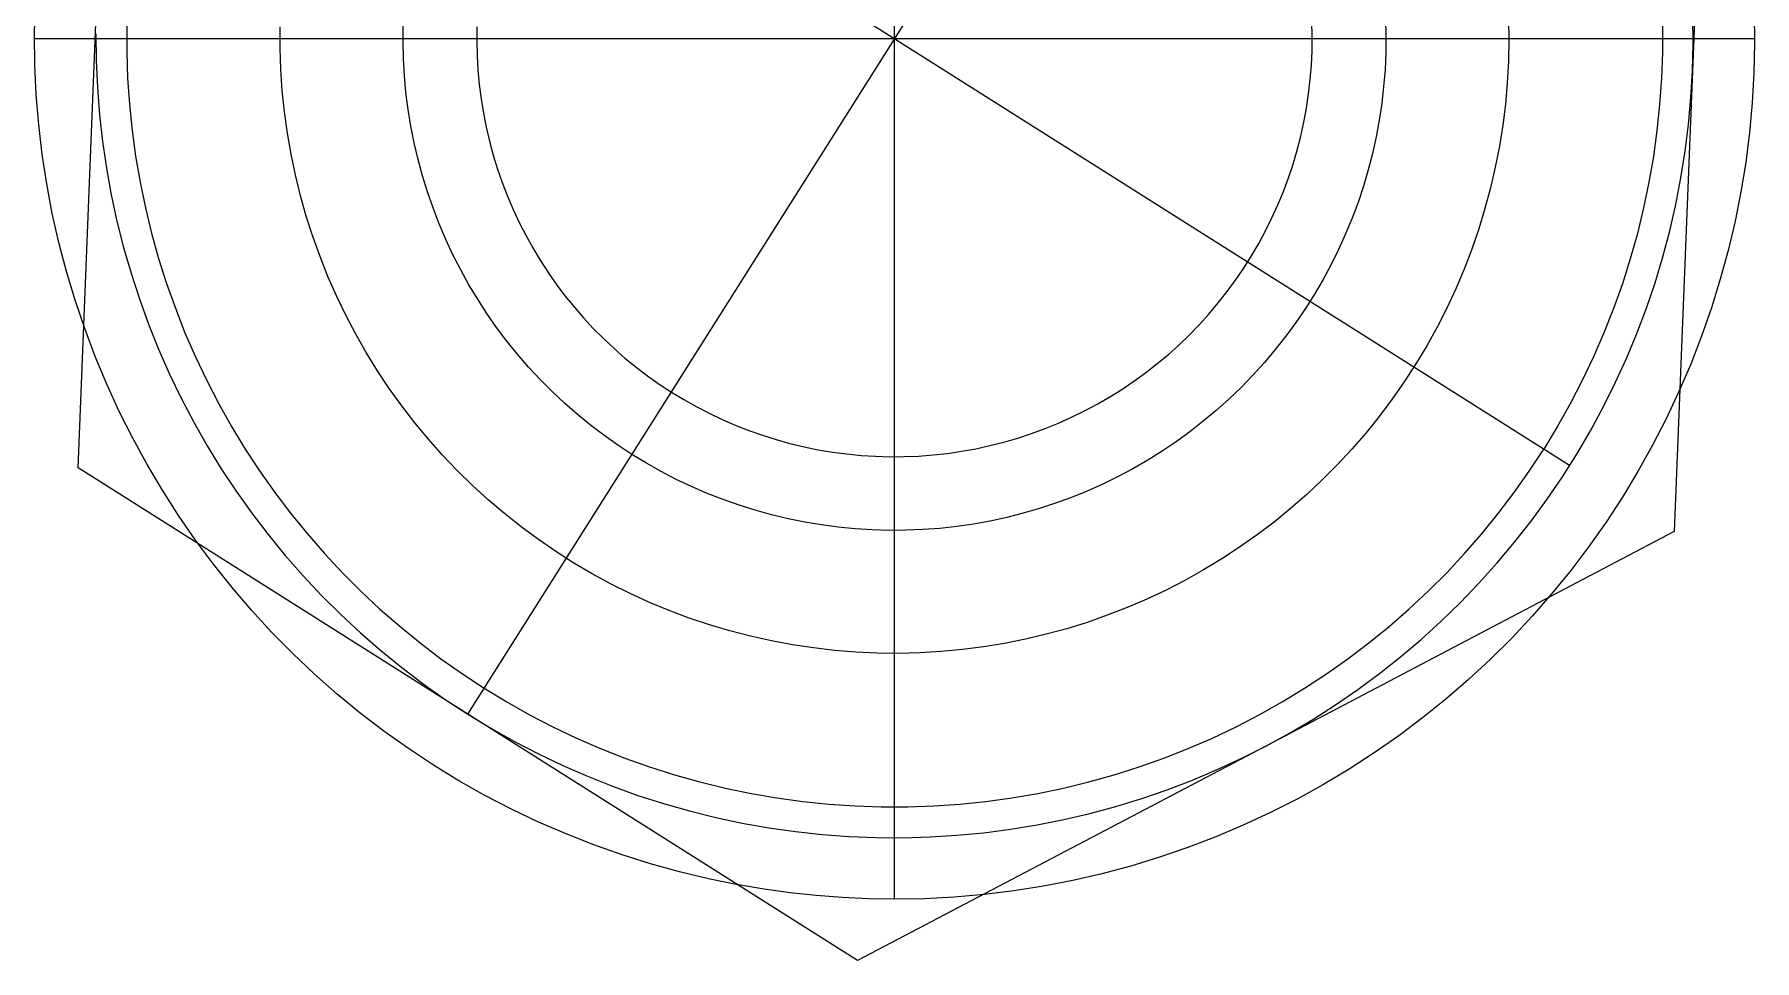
# Model space of a CAD drawing. Header units: inches. Extents: x -6 to 165, y -5 to 126.
# Drawn here: x 74.659 to 75.211, y 48.392 to 48.689 of the extents above; entities that cross this region are included whole.
import ezdxf

# ---------------------------------------------------------------- set-up
doc = ezdxf.new("R2010")
doc.units = ezdxf.units.IN
doc.layers.add('ZANO_R', color=7, linetype='Continuous', lineweight=0)

msp = doc.modelspace()

# ---------------------------------------------------------------- linework, layer by layer
at = {"layer": 'ZANO_R'}
for p, q in [((74.93503, 48.41215), (74.93503, 48.96351)), ((74.79828, 48.47142), (75.07177, 48.90424)), ((75.15143, 48.55108), (74.71862, 48.82457)), ((75.19671, 48.82529), (75.19081, 48.67761)), ((74.65935, 48.68907), (74.65956, 48.69866)), ((74.67334, 48.55037), (74.67924, 48.69805)), ((74.68892, 48.69206), (74.68892, 48.68365)), ((74.73813, 48.68484), (74.73815, 48.69168)), ((74.7775, 48.68687), (74.77756, 48.69231)), ((74.80118, 48.69164), (74.80113, 48.68701)), ((75.06893, 48.68865), (75.06882, 48.69327)), ((75.09243, 48.69423), (75.09256, 48.68879)), ((75.13184, 48.69423), (75.13194, 48.6874)), ((75.18114, 48.69201), (75.18114, 48.6836)), ((75.19101, 48.68625), (75.19092, 48.6949)), ((75.21059, 48.69607), (75.21071, 48.68648)), ((75.21071, 48.68783), (74.65934, 48.68783)), ((74.65947, 48.67947), (74.65935, 48.68907)), ((74.67904, 48.6894), (74.67913, 48.68076)), ((74.77762, 48.68143), (74.7775, 48.68687)), ((74.80113, 48.68701), (74.80123, 48.68239)), ((75.06888, 48.68402), (75.06893, 48.68865)), ((75.09256, 48.68879), (75.0925, 48.68335)), ((75.13194, 48.6874), (75.13181, 48.68056)), ((75.19081, 48.67761), (75.19101, 48.68625)), ((75.21071, 48.68648), (75.21049, 48.67689)), ((74.67913, 48.68076), (74.67952, 48.67212)), ((74.68892, 48.68365), (74.6892, 48.67525)), ((74.73835, 48.67801), (74.73813, 48.68484)), ((74.77794, 48.676), (74.77762, 48.68143)), ((74.80123, 48.68239), (74.8015, 48.67778)), ((75.06866, 48.67941), (75.06888, 48.68402)), ((75.0925, 48.68335), (75.09225, 48.67792)), ((75.13181, 48.68056), (75.13144, 48.67374)), ((75.18114, 48.6836), (75.18085, 48.6752)), ((74.65993, 48.66989), (74.65947, 48.67947)), ((74.6892, 48.67525), (74.68978, 48.66687)), ((74.73881, 48.67119), (74.73835, 48.67801)), ((74.77844, 48.67059), (74.77794, 48.676)), ((74.8015, 48.67778), (74.80193, 48.67317)), ((75.06776, 48.67021), (75.06829, 48.6748)), ((75.06829, 48.6748), (75.06866, 48.67941)), ((75.09225, 48.67792), (75.09181, 48.6725)), ((75.18085, 48.6752), (75.18027, 48.66682)), ((75.19081, 48.67761), (75.18491, 48.52993)), ((75.19032, 48.66898), (75.19081, 48.67761)), ((75.21049, 48.67689), (75.20994, 48.66731)), ((74.66072, 48.66032), (74.65993, 48.66989)), ((74.67952, 48.67212), (74.68019, 48.6635)), ((74.73951, 48.66439), (74.73881, 48.67119)), ((74.77913, 48.66519), (74.77844, 48.67059)), ((74.80193, 48.67317), (74.80251, 48.66859)), ((75.06708, 48.66563), (75.06776, 48.67021)), ((75.09181, 48.6725), (75.09119, 48.6671)), ((75.13144, 48.67374), (75.13083, 48.66693)), ((74.68978, 48.66687), (74.69063, 48.6585)), ((74.74044, 48.65762), (74.73951, 48.66439)), ((74.78, 48.65983), (74.77913, 48.66519)), ((74.80251, 48.66859), (74.80326, 48.66403)), ((74.80326, 48.66403), (74.80416, 48.65949)), ((75.06623, 48.66109), (75.06708, 48.66563)), ((75.09119, 48.6671), (75.09038, 48.66172)), ((75.13083, 48.66693), (75.12999, 48.66015)), ((75.18027, 48.66682), (75.17941, 48.65846)), ((75.18954, 48.66036), (75.19032, 48.66898)), ((75.20994, 48.66731), (75.20906, 48.65776)), ((74.66184, 48.6508), (74.66072, 48.66032)), ((74.68019, 48.6635), (74.68116, 48.65491)), ((74.69063, 48.6585), (74.69178, 48.65018)), ((74.78106, 48.65449), (74.78, 48.65983)), ((74.80416, 48.65949), (74.80521, 48.65499)), ((75.06523, 48.65658), (75.06623, 48.66109)), ((75.09038, 48.66172), (75.08939, 48.65637)), ((75.12999, 48.66015), (75.12891, 48.6534)), ((75.17941, 48.65846), (75.17827, 48.65013)), ((75.18847, 48.65178), (75.18954, 48.66036)), ((74.68116, 48.65491), (74.68242, 48.64635)), ((74.74161, 48.65089), (74.74044, 48.65762)), ((74.7823, 48.6492), (74.78106, 48.65449)), ((74.80521, 48.65499), (74.80642, 48.65053)), ((75.06407, 48.6521), (75.06523, 48.65658)), ((75.08939, 48.65637), (75.08821, 48.65106)), ((75.12891, 48.6534), (75.1276, 48.64669)), ((75.20906, 48.65776), (75.20785, 48.64824)), ((74.6633, 48.64131), (74.66184, 48.6508)), ((74.69178, 48.65018), (74.6932, 48.64189)), ((74.74301, 48.64419), (74.74161, 48.65089)), ((74.78373, 48.64395), (74.7823, 48.6492)), ((74.80642, 48.65053), (74.80779, 48.64611)), ((75.0613, 48.64328), (75.06276, 48.64767)), ((75.06276, 48.64767), (75.06407, 48.6521)), ((75.08821, 48.65106), (75.08685, 48.6458)), ((75.17827, 48.65013), (75.17684, 48.64185)), ((75.1871, 48.64324), (75.18847, 48.65178)), ((75.20785, 48.64824), (75.20631, 48.63877)), ((74.68242, 48.64635), (74.68396, 48.63784)), ((74.6932, 48.64189), (74.69491, 48.63367)), ((74.74464, 48.63756), (74.74301, 48.64419)), ((74.78533, 48.63875), (74.78373, 48.64395)), ((74.80779, 48.64611), (74.8093, 48.64175)), ((74.8093, 48.64175), (74.81097, 48.63744)), ((75.05969, 48.63895), (75.0613, 48.64328)), ((75.08685, 48.6458), (75.08531, 48.64058)), ((75.1276, 48.64669), (75.12605, 48.64003)), ((75.17684, 48.64185), (75.17513, 48.63362)), ((75.18546, 48.63476), (75.1871, 48.64324)), ((74.66508, 48.63188), (74.6633, 48.64131)), ((74.68396, 48.63784), (74.68579, 48.62939)), ((74.74649, 48.63098), (74.74464, 48.63756)), ((74.78712, 48.63362), (74.78533, 48.63875)), ((74.81097, 48.63744), (74.81278, 48.63318)), ((75.05793, 48.63468), (75.05969, 48.63895)), ((75.08531, 48.64058), (75.08359, 48.63542)), ((75.12605, 48.64003), (75.12428, 48.63343)), ((75.20631, 48.63877), (75.20444, 48.62937)), ((74.66719, 48.62252), (74.66508, 48.63188)), ((74.69491, 48.63367), (74.6969, 48.6255)), ((74.74858, 48.62447), (74.74649, 48.63098)), ((74.78907, 48.62854), (74.78712, 48.63362)), ((74.81278, 48.63318), (74.81474, 48.629)), ((75.05397, 48.62633), (75.05602, 48.63047)), ((75.05602, 48.63047), (75.05793, 48.63468)), ((75.08359, 48.63542), (75.08169, 48.63033)), ((75.12428, 48.63343), (75.12228, 48.62689)), ((75.17513, 48.63362), (75.17314, 48.62545)), ((75.18352, 48.62633), (75.18546, 48.63476)), ((74.68579, 48.62939), (74.68791, 48.62101)), ((74.6969, 48.6255), (74.69917, 48.61741)), ((74.79121, 48.62354), (74.78907, 48.62854)), ((74.81474, 48.629), (74.81684, 48.62488)), ((75.05177, 48.62226), (75.05397, 48.62633)), ((75.07962, 48.6253), (75.07737, 48.62034)), ((75.08169, 48.63033), (75.07962, 48.6253)), ((75.12228, 48.62689), (75.12005, 48.62043)), ((75.17314, 48.62545), (75.17087, 48.61736)), ((75.1813, 48.61797), (75.18352, 48.62633)), ((75.20444, 48.62937), (75.20224, 48.62003)), ((74.66963, 48.61324), (74.66719, 48.62252)), ((74.68791, 48.62101), (74.69031, 48.6127)), ((74.75089, 48.61804), (74.74858, 48.62447)), ((74.79351, 48.61861), (74.79121, 48.62354)), ((74.81684, 48.62488), (74.81909, 48.62084)), ((74.81909, 48.62084), (74.82147, 48.61688)), ((75.04944, 48.61827), (75.05177, 48.62226)), ((75.07737, 48.62034), (75.07496, 48.61547)), ((75.12005, 48.62043), (75.1176, 48.61405)), ((75.20224, 48.62003), (75.19972, 48.61077)), ((74.69917, 48.61741), (74.70171, 48.60939)), ((74.75343, 48.61169), (74.75089, 48.61804)), ((74.79599, 48.61377), (74.79351, 48.61861)), ((74.82147, 48.61688), (74.82398, 48.613)), ((75.04437, 48.61054), (75.04697, 48.61436)), ((75.04697, 48.61436), (75.04944, 48.61827)), ((75.07496, 48.61547), (75.07238, 48.61068)), ((75.1176, 48.61405), (75.11493, 48.60776)), ((75.17087, 48.61736), (75.16833, 48.60935)), ((75.1788, 48.60969), (75.1813, 48.61797)), ((74.67238, 48.60405), (74.66963, 48.61324)), ((74.69031, 48.6127), (74.69298, 48.60448)), ((74.70171, 48.60939), (74.70453, 48.60147)), ((74.75618, 48.60543), (74.75343, 48.61169)), ((74.79863, 48.60902), (74.79599, 48.61377)), ((74.80143, 48.60436), (74.79863, 48.60902)), ((74.82398, 48.613), (74.82663, 48.60921)), ((74.82663, 48.60921), (74.82941, 48.60552)), ((75.04164, 48.60681), (75.04437, 48.61054)), ((75.07238, 48.61068), (75.06963, 48.60599)), ((75.16833, 48.60935), (75.16551, 48.60143)), ((75.17602, 48.6015), (75.1788, 48.60969)), ((75.19972, 48.61077), (75.19688, 48.60161)), ((74.67546, 48.59496), (74.67238, 48.60405)), ((74.69298, 48.60448), (74.69594, 48.59635)), ((74.75915, 48.59927), (74.75618, 48.60543)), ((74.80439, 48.59979), (74.80143, 48.60436)), ((74.82941, 48.60552), (74.83231, 48.60192)), ((75.03579, 48.59965), (75.03878, 48.60318)), ((75.03878, 48.60318), (75.04164, 48.60681)), ((75.06963, 48.60599), (75.06673, 48.60139)), ((75.11493, 48.60776), (75.11204, 48.60156)), ((74.70453, 48.60147), (74.70761, 48.59366)), ((74.76232, 48.59322), (74.75915, 48.59927)), ((74.8075, 48.59534), (74.80439, 48.59979)), ((74.83231, 48.60192), (74.83534, 48.59843)), ((74.83534, 48.59843), (74.83849, 48.59504)), ((75.03269, 48.59622), (75.03579, 48.59965)), ((75.06673, 48.60139), (75.06367, 48.5969)), ((75.11204, 48.60156), (75.10894, 48.59547)), ((75.16551, 48.60143), (75.16243, 48.59361)), ((75.17297, 48.59341), (75.17602, 48.6015)), ((75.19688, 48.60161), (75.19372, 48.59255)), ((74.67885, 48.58598), (74.67546, 48.59496)), ((74.69594, 48.59635), (74.69916, 48.58833)), ((74.70761, 48.59366), (74.71096, 48.58595)), ((74.76571, 48.58729), (74.76232, 48.59322)), ((74.81077, 48.59099), (74.8075, 48.59534)), ((74.83849, 48.59504), (74.84175, 48.59176)), ((75.02614, 48.5897), (75.02947, 48.59291)), ((75.02947, 48.59291), (75.03269, 48.59622)), ((75.06045, 48.59251), (75.05709, 48.58824)), ((75.06367, 48.5969), (75.06045, 48.59251)), ((75.10894, 48.59547), (75.10563, 48.58949)), ((75.16243, 48.59361), (75.15908, 48.5859)), ((75.16965, 48.58543), (75.17297, 48.59341)), ((75.19372, 48.59255), (75.19025, 48.58361)), ((74.69916, 48.58833), (74.70266, 48.58042)), ((74.7693, 48.58147), (74.76571, 48.58729)), ((74.81419, 48.58676), (74.81077, 48.59099)), ((74.81775, 48.58265), (74.81419, 48.58676)), ((74.84175, 48.59176), (74.84512, 48.5886)), ((74.84512, 48.5886), (74.8486, 48.58555)), ((75.01915, 48.58365), (75.0227, 48.58662)), ((75.0227, 48.58662), (75.02614, 48.5897)), ((75.05709, 48.58824), (75.05358, 48.58409)), ((75.10563, 48.58949), (75.10211, 48.58363)), ((74.68254, 48.57713), (74.67885, 48.58598)), ((74.71096, 48.58595), (74.71457, 48.57836)), ((74.7731, 48.57578), (74.7693, 48.58147)), ((74.82145, 48.57866), (74.81775, 48.58265)), ((74.8486, 48.58555), (74.85218, 48.58263)), ((74.85218, 48.58263), (74.85586, 48.57984)), ((75.0155, 48.58081), (75.01915, 48.58365)), ((75.05358, 48.58409), (75.04992, 48.58006)), ((75.10211, 48.58363), (75.0984, 48.57789)), ((75.15908, 48.5859), (75.15547, 48.57831)), ((75.16605, 48.57757), (75.16965, 48.58543)), ((75.19025, 48.58361), (75.18647, 48.57479)), ((74.68655, 48.56841), (74.68254, 48.57713)), ((74.70266, 48.58042), (74.70642, 48.57263)), ((74.71457, 48.57836), (74.71843, 48.57089)), ((74.77708, 48.57023), (74.7731, 48.57578)), ((74.82529, 48.57481), (74.82145, 48.57866)), ((74.85586, 48.57984), (74.85963, 48.57717)), ((74.85963, 48.57717), (74.8635, 48.57463)), ((75.00401, 48.57306), (75.00793, 48.57551)), ((75.00793, 48.57551), (75.01176, 48.57809)), ((75.01176, 48.57809), (75.0155, 48.58081)), ((75.04614, 48.57615), (75.04222, 48.57239)), ((75.04992, 48.58006), (75.04614, 48.57615)), ((75.0984, 48.57789), (75.09448, 48.57229)), ((75.15547, 48.57831), (75.1516, 48.57085)), ((75.1622, 48.56983), (75.16605, 48.57757)), ((74.70642, 48.57263), (74.71044, 48.56498)), ((74.71843, 48.57089), (74.72255, 48.56357)), ((74.78126, 48.56482), (74.77708, 48.57023)), ((74.82925, 48.57109), (74.82529, 48.57481)), ((74.83334, 48.56751), (74.82925, 48.57109)), ((74.8635, 48.57463), (74.86745, 48.57223)), ((74.86745, 48.57223), (74.87148, 48.56997)), ((74.87148, 48.56997), (74.87558, 48.56784)), ((74.99593, 48.56858), (75.00001, 48.57075)), ((75.00001, 48.57075), (75.00401, 48.57306)), ((75.04222, 48.57239), (75.03817, 48.56875)), ((75.09448, 48.57229), (75.09038, 48.56682)), ((75.1516, 48.57085), (75.14748, 48.56352)), ((75.15808, 48.56222), (75.1622, 48.56983)), ((75.18647, 48.57479), (75.18239, 48.56611)), ((74.69086, 48.55984), (74.68655, 48.56841)), ((74.71044, 48.56498), (74.71472, 48.55746)), ((74.78562, 48.55956), (74.78126, 48.56482)), ((74.83756, 48.56407), (74.83334, 48.56751)), ((74.87558, 48.56784), (74.87976, 48.56586)), ((74.87976, 48.56586), (74.884, 48.56403)), ((74.98327, 48.56292), (74.98755, 48.56466)), ((74.98755, 48.56466), (74.99177, 48.56655)), ((74.99177, 48.56655), (74.99593, 48.56858)), ((75.034, 48.56527), (75.02971, 48.56192)), ((75.03817, 48.56875), (75.034, 48.56527)), ((75.09038, 48.56682), (75.08608, 48.5615)), ((75.18239, 48.56611), (75.178, 48.55758)), ((74.69546, 48.55142), (74.69086, 48.55984)), ((74.72255, 48.56357), (74.72692, 48.55638)), ((74.79016, 48.55445), (74.78562, 48.55956)), ((74.84189, 48.56078), (74.83756, 48.56407)), ((74.84633, 48.55764), (74.84189, 48.56078)), ((74.884, 48.56403), (74.88831, 48.56234)), ((74.88831, 48.56234), (74.89267, 48.5608)), ((74.89267, 48.5608), (74.89708, 48.55942)), ((74.89708, 48.55942), (74.90153, 48.55818)), ((74.9701, 48.5586), (74.97454, 48.55989)), ((74.97454, 48.55989), (74.97893, 48.56133)), ((74.97893, 48.56133), (74.98327, 48.56292)), ((75.02971, 48.56192), (75.0253, 48.55873)), ((75.08608, 48.5615), (75.08161, 48.55634)), ((75.14748, 48.56352), (75.14311, 48.55634)), ((75.15371, 48.55476), (75.15808, 48.56222)), ((74.71472, 48.55746), (74.71925, 48.55009)), ((74.72692, 48.55638), (74.73153, 48.54936)), ((74.79488, 48.5495), (74.79016, 48.55445)), ((74.85088, 48.55466), (74.84633, 48.55764)), ((74.85552, 48.55183), (74.85088, 48.55466)), ((74.90153, 48.55818), (74.90603, 48.5571)), ((74.90603, 48.5571), (74.91056, 48.55618)), ((74.91056, 48.55618), (74.91511, 48.55541)), ((74.91511, 48.55541), (74.9197, 48.55481)), ((74.9197, 48.55481), (74.9243, 48.55436)), ((74.9243, 48.55436), (74.92891, 48.55407)), ((74.92891, 48.55407), (74.93353, 48.55393)), ((74.93353, 48.55393), (74.93815, 48.55396)), ((74.93815, 48.55396), (74.94277, 48.55415)), ((74.94277, 48.55415), (74.94738, 48.5545)), ((74.94738, 48.5545), (74.95198, 48.555)), ((74.95198, 48.555), (74.95655, 48.55567)), ((74.95655, 48.55567), (74.9611, 48.55649)), ((74.9611, 48.55649), (74.96562, 48.55747)), ((74.96562, 48.55747), (74.9701, 48.5586)), ((75.02079, 48.55569), (75.01618, 48.55281)), ((75.0253, 48.55873), (75.02079, 48.55569)), ((75.08161, 48.55634), (75.07696, 48.55133)), ((75.1385, 48.54932), (75.14311, 48.55634)), ((75.14909, 48.54745), (75.15371, 48.55476)), ((75.178, 48.55758), (75.17332, 48.54921)), ((74.79828, 48.47142), (74.67334, 48.55037)), ((74.70035, 48.54316), (74.69546, 48.55142)), ((74.71925, 48.55009), (74.72402, 48.54289)), ((74.73153, 48.54936), (74.73637, 48.54249)), ((74.79976, 48.54472), (74.79488, 48.5495)), ((74.86026, 48.54917), (74.85552, 48.55183)), ((74.86509, 48.54667), (74.86026, 48.54917)), ((75.01147, 48.55009), (75.00667, 48.54753)), ((75.01618, 48.55281), (75.01147, 48.55009)), ((75.07696, 48.55133), (75.07213, 48.54649)), ((75.13365, 48.54245), (75.1385, 48.54932)), ((75.17332, 48.54921), (75.16836, 48.541)), ((74.70553, 48.53508), (74.70035, 48.54316)), ((74.72402, 48.54289), (74.72904, 48.53584)), ((74.73637, 48.54249), (74.74145, 48.53579)), ((74.80481, 48.54011), (74.79976, 48.54472)), ((74.87001, 48.54434), (74.86509, 48.54667)), ((74.875, 48.54218), (74.87001, 48.54434)), ((74.99682, 48.54292), (74.99178, 48.54088)), ((75.00179, 48.54514), (74.99682, 48.54292)), ((75.00667, 48.54753), (75.00179, 48.54514)), ((75.07213, 48.54649), (75.06714, 48.54181)), ((75.12857, 48.53575), (75.13365, 48.54245)), ((75.14423, 48.5403), (75.14909, 48.54745)), ((74.81002, 48.53568), (74.80481, 48.54011)), ((74.88006, 48.5402), (74.875, 48.54218)), ((74.88519, 48.53839), (74.88006, 48.5402)), ((74.89038, 48.53676), (74.88519, 48.53839)), ((74.89562, 48.5353), (74.89038, 48.53676)), ((74.98151, 48.53731), (74.97629, 48.5358)), ((74.98668, 48.539), (74.98151, 48.53731)), ((74.99178, 48.54088), (74.98668, 48.539)), ((75.062, 48.53732), (75.0567, 48.533)), ((75.06714, 48.54181), (75.062, 48.53732)), ((75.13913, 48.53332), (75.14423, 48.5403)), ((75.16836, 48.541), (75.16311, 48.53297)), ((74.71098, 48.52719), (74.70553, 48.53508)), ((74.72904, 48.53584), (74.73429, 48.52897)), ((74.74145, 48.53579), (74.74675, 48.52927)), ((74.81537, 48.53143), (74.81002, 48.53568)), ((74.82087, 48.52738), (74.81537, 48.53143)), ((74.90091, 48.53404), (74.89562, 48.5353)), ((74.90624, 48.53295), (74.90091, 48.53404)), ((74.9116, 48.53205), (74.90624, 48.53295)), ((74.91699, 48.53133), (74.9116, 48.53205)), ((74.9224, 48.5308), (74.91699, 48.53133)), ((74.95497, 48.53156), (74.94956, 48.53097)), ((74.96035, 48.53234), (74.95497, 48.53156)), ((74.9657, 48.53331), (74.96035, 48.53234)), ((74.97102, 48.53446), (74.9657, 48.53331)), ((74.97629, 48.5358), (74.97102, 48.53446)), ((75.0567, 48.533), (75.05125, 48.52887)), ((75.12327, 48.52923), (75.12857, 48.53575)), ((75.13379, 48.52651), (75.13913, 48.53332)), ((75.16311, 48.53297), (75.15758, 48.52513)), ((74.71671, 48.51949), (74.71098, 48.52719)), ((74.73429, 48.52897), (74.73977, 48.52228)), ((74.74675, 48.52927), (74.75228, 48.52294)), ((74.82651, 48.52351), (74.82087, 48.52738)), ((74.92783, 48.53046), (74.9224, 48.5308)), ((74.93327, 48.53031), (74.92783, 48.53046)), ((74.93871, 48.53034), (74.93327, 48.53031)), ((74.94414, 48.53056), (74.93871, 48.53034)), ((74.94956, 48.53097), (74.94414, 48.53056)), ((75.05125, 48.52887), (75.04566, 48.52493)), ((75.18491, 48.52993), (75.05407, 48.4612)), ((75.11774, 48.5229), (75.12327, 48.52923)), ((75.12823, 48.51989), (75.13379, 48.52651)), ((74.73977, 48.52228), (74.74547, 48.51578)), ((74.75228, 48.52294), (74.75801, 48.51679)), ((74.83228, 48.51984), (74.82651, 48.52351)), ((75.03994, 48.52119), (75.0341, 48.51765)), ((75.04566, 48.52493), (75.03994, 48.52119)), ((75.11201, 48.51676), (75.11774, 48.5229)), ((75.15758, 48.52513), (75.15179, 48.51749)), ((74.7227, 48.512), (74.71671, 48.51949)), ((74.74547, 48.51578), (74.75139, 48.50948)), ((74.75801, 48.51679), (74.76395, 48.51085)), ((74.83817, 48.51638), (74.83228, 48.51984)), ((74.84418, 48.51312), (74.83817, 48.51638)), ((75.0341, 48.51765), (75.02813, 48.51431)), ((75.10606, 48.51082), (75.11201, 48.51676)), ((75.12245, 48.51346), (75.12823, 48.51989)), ((75.15179, 48.51749), (75.14573, 48.51005)), ((74.72895, 48.50471), (74.7227, 48.512)), ((74.75139, 48.50948), (74.75752, 48.50338)), ((74.76395, 48.51085), (74.7701, 48.50511)), ((74.8503, 48.51007), (74.84418, 48.51312)), ((74.85652, 48.50724), (74.8503, 48.51007)), ((75.02205, 48.51119), (75.01587, 48.50827)), ((75.02813, 48.51431), (75.02205, 48.51119)), ((75.09992, 48.50508), (75.10606, 48.51082)), ((75.11645, 48.50723), (75.12245, 48.51346)), ((75.14573, 48.51005), (75.13941, 48.50283)), ((74.73544, 48.49765), (74.72895, 48.50471)), ((74.7701, 48.50511), (74.77643, 48.49959)), ((74.86283, 48.50462), (74.85652, 48.50724)), ((74.86924, 48.50223), (74.86283, 48.50462)), ((75.00959, 48.50558), (75.00322, 48.5031)), ((75.01587, 48.50827), (75.00959, 48.50558)), ((75.09358, 48.49956), (75.09992, 48.50508)), ((75.11025, 48.50121), (75.11645, 48.50723)), ((74.75752, 48.50338), (74.76385, 48.49749)), ((74.77643, 48.49959), (74.78295, 48.49428)), ((74.87572, 48.50006), (74.86924, 48.50223)), ((74.88227, 48.49811), (74.87572, 48.50006)), ((74.99024, 48.49881), (74.98364, 48.49701)), ((74.99677, 48.50084), (74.99024, 48.49881)), ((75.00322, 48.5031), (74.99677, 48.50084)), ((75.08706, 48.49425), (75.09358, 48.49956)), ((75.10385, 48.4954), (75.11025, 48.50121)), ((75.13941, 48.50283), (75.13285, 48.49583)), ((74.74218, 48.49082), (74.73544, 48.49765)), ((74.76385, 48.49749), (74.77038, 48.49181)), ((74.78295, 48.49428), (74.78965, 48.4892)), ((74.88889, 48.49639), (74.88227, 48.49811)), ((74.89556, 48.49491), (74.88889, 48.49639)), ((74.90228, 48.49366), (74.89556, 48.49491)), ((74.90904, 48.49264), (74.90228, 48.49366)), ((74.91583, 48.49185), (74.90904, 48.49264)), ((74.96355, 48.49299), (74.95677, 48.49212)), ((74.97029, 48.4941), (74.96355, 48.49299)), ((74.97699, 48.49544), (74.97029, 48.4941)), ((74.98364, 48.49701), (74.97699, 48.49544)), ((75.08037, 48.48917), (75.08706, 48.49425)), ((75.09725, 48.4898), (75.10385, 48.4954)), ((75.13285, 48.49583), (75.12606, 48.48906)), ((74.74915, 48.48423), (74.74218, 48.49082)), ((74.77038, 48.49181), (74.77709, 48.48637)), ((74.78965, 48.4892), (74.79651, 48.48436)), ((74.92264, 48.4913), (74.91583, 48.49185)), ((74.92947, 48.49099), (74.92264, 48.4913)), ((74.9363, 48.49092), (74.92947, 48.49099)), ((74.94314, 48.49108), (74.9363, 48.49092)), ((74.94996, 48.49148), (74.94314, 48.49108)), ((74.95677, 48.49212), (74.94996, 48.49148)), ((75.0735, 48.48433), (75.08037, 48.48917)), ((75.09047, 48.48444), (75.09725, 48.4898)), ((75.12606, 48.48906), (75.11902, 48.48253)), ((74.75635, 48.47789), (74.74915, 48.48423)), ((74.77709, 48.48637), (74.78398, 48.48115)), ((74.79651, 48.48436), (74.80354, 48.47974)), ((75.06647, 48.47972), (75.0735, 48.48433)), ((75.08351, 48.4793), (75.09047, 48.48444)), ((75.11902, 48.48253), (75.11177, 48.47626)), ((74.76377, 48.47179), (74.75635, 48.47789)), ((74.78398, 48.48115), (74.79105, 48.47616)), ((74.79105, 48.47616), (74.79828, 48.47142)), ((74.80354, 48.47974), (74.81072, 48.47538)), ((75.05929, 48.47535), (75.06647, 48.47972)), ((75.07639, 48.47441), (75.08351, 48.4793)), ((75.11177, 48.47626), (75.1043, 48.47024)), ((74.77139, 48.46597), (74.76377, 48.47179)), ((74.79828, 48.47142), (74.80567, 48.46693)), ((74.92322, 48.39247), (74.79828, 48.47142)), ((74.81072, 48.47538), (74.81805, 48.47126)), ((74.81805, 48.47126), (74.82551, 48.46739)), ((75.0445, 48.46737), (75.05196, 48.47123)), ((75.05196, 48.47123), (75.05929, 48.47535)), ((75.0691, 48.46975), (75.07639, 48.47441)), ((74.77921, 48.46041), (74.77139, 48.46597)), ((74.80567, 48.46693), (74.8132, 48.46268)), ((74.82551, 48.46739), (74.8331, 48.46378)), ((75.03691, 48.46376), (75.0445, 48.46737)), ((75.05407, 48.4612), (75.06165, 48.46535)), ((75.06165, 48.46535), (75.0691, 48.46975)), ((75.1043, 48.47024), (75.09663, 48.46448)), ((74.78722, 48.45512), (74.77921, 48.46041)), ((74.8132, 48.46268), (74.82088, 48.4587)), ((74.8331, 48.46378), (74.84081, 48.46043)), ((74.84081, 48.46043), (74.84863, 48.45735)), ((75.05407, 48.4612), (74.92322, 48.39247)), ((75.02138, 48.45733), (75.0292, 48.46041)), ((75.0292, 48.46041), (75.03691, 48.46376)), ((75.04635, 48.45731), (75.05407, 48.4612)), ((75.09663, 48.46448), (75.08876, 48.45899)), ((74.7954, 48.45012), (74.78722, 48.45512)), ((74.82088, 48.4587), (74.82868, 48.45497)), ((74.82868, 48.45497), (74.83661, 48.45151)), ((74.84863, 48.45735), (74.85655, 48.45453)), ((74.85655, 48.45453), (74.86456, 48.45199)), ((75.00545, 48.45197), (75.01346, 48.45451)), ((75.01346, 48.45451), (75.02138, 48.45733)), ((75.0385, 48.45368), (75.04635, 48.45731)), ((75.08876, 48.45899), (75.08071, 48.45378)), ((74.80376, 48.4454), (74.7954, 48.45012)), ((74.83661, 48.45151), (74.84464, 48.44832)), ((74.86456, 48.45199), (74.87265, 48.44972)), ((74.87265, 48.44972), (74.88082, 48.44773)), ((74.98919, 48.44772), (74.99736, 48.44971)), ((74.99736, 48.44971), (75.00545, 48.45197)), ((75.02245, 48.44723), (75.03053, 48.45032)), ((75.03053, 48.45032), (75.0385, 48.45368)), ((75.07248, 48.44886), (75.06408, 48.44422)), ((75.08071, 48.45378), (75.07248, 48.44886)), ((74.81228, 48.44098), (74.80376, 48.4454)), ((74.84464, 48.44832), (74.85278, 48.44541)), ((74.85278, 48.44541), (74.86102, 48.44277)), ((74.88082, 48.44773), (74.88904, 48.44602)), ((74.88904, 48.44602), (74.89733, 48.44459)), ((74.89733, 48.44459), (74.90565, 48.44344)), ((74.90565, 48.44344), (74.91401, 48.44258)), ((74.95599, 48.44258), (74.96435, 48.44344)), ((74.96435, 48.44344), (74.97268, 48.44458)), ((74.97268, 48.44458), (74.98096, 48.44601)), ((74.98096, 48.44601), (74.98919, 48.44772)), ((75.00601, 48.44188), (75.01428, 48.44441)), ((75.01428, 48.44441), (75.02245, 48.44723)), ((75.06408, 48.44422), (75.05553, 48.43988)), ((74.82094, 48.43686), (74.81228, 48.44098)), ((74.86102, 48.44277), (74.86934, 48.44041)), ((74.86934, 48.44041), (74.87773, 48.43833)), ((74.87773, 48.43833), (74.88619, 48.43654)), ((74.91401, 48.44258), (74.9224, 48.44201)), ((74.9224, 48.44201), (74.9308, 48.44172)), ((74.9308, 48.44172), (74.9392, 48.44172)), ((74.9392, 48.44172), (74.9476, 48.44201)), ((74.9476, 48.44201), (74.95599, 48.44258)), ((74.98077, 48.43596), (74.98925, 48.43765)), ((74.98925, 48.43765), (74.99766, 48.43962)), ((74.99766, 48.43962), (75.00601, 48.44188)), ((75.05553, 48.43988), (75.04683, 48.43583)), ((74.82974, 48.43304), (74.82094, 48.43686)), ((74.83867, 48.42953), (74.82974, 48.43304)), ((74.88619, 48.43654), (74.89471, 48.43503)), ((74.89471, 48.43503), (74.90327, 48.43382)), ((74.90327, 48.43382), (74.91186, 48.43289)), ((74.91186, 48.43289), (74.92049, 48.43225)), ((74.92049, 48.43225), (74.92913, 48.43191)), ((74.93777, 48.43185), (74.94642, 48.43209)), ((74.94642, 48.43209), (74.95505, 48.43262)), ((74.95505, 48.43262), (74.96366, 48.43344)), ((74.96366, 48.43344), (74.97223, 48.43456)), ((74.97223, 48.43456), (74.98077, 48.43596)), ((75.03799, 48.4321), (75.02903, 48.42867)), ((75.04683, 48.43583), (75.03799, 48.4321)), ((74.84772, 48.42634), (74.83867, 48.42953)), ((74.92913, 48.43191), (74.93777, 48.43185)), ((75.02903, 48.42867), (75.01996, 48.42556)), ((74.85687, 48.42346), (74.84772, 48.42634)), ((74.86612, 48.4209), (74.85687, 48.42346)), ((75.01078, 48.42276), (75.00152, 48.42028)), ((75.01996, 48.42556), (75.01078, 48.42276)), ((74.87545, 48.41866), (74.86612, 48.4209)), ((74.88486, 48.41675), (74.87545, 48.41866)), ((74.89329, 48.41532), (74.88503, 48.41672)), ((74.98275, 48.41631), (74.97327, 48.41481)), ((74.99217, 48.41813), (74.98275, 48.41631)), ((75.00152, 48.42028), (74.99217, 48.41813)), ((74.90159, 48.41418), (74.89329, 48.41532)), ((74.90992, 48.41329), (74.90159, 48.41418)), ((74.91828, 48.41266), (74.90992, 48.41329)), ((74.92665, 48.41227), (74.91828, 48.41266)), ((74.93503, 48.41215), (74.92665, 48.41227)), ((74.94462, 48.41231), (74.93503, 48.41215)), ((74.9542, 48.41281), (74.94462, 48.41231)), ((74.96375, 48.41365), (74.9542, 48.41281)), ((74.97327, 48.41481), (74.96375, 48.41365))]:
    msp.add_line(p, q, dxfattribs=at)

doc.saveas('drawing.dxf')
